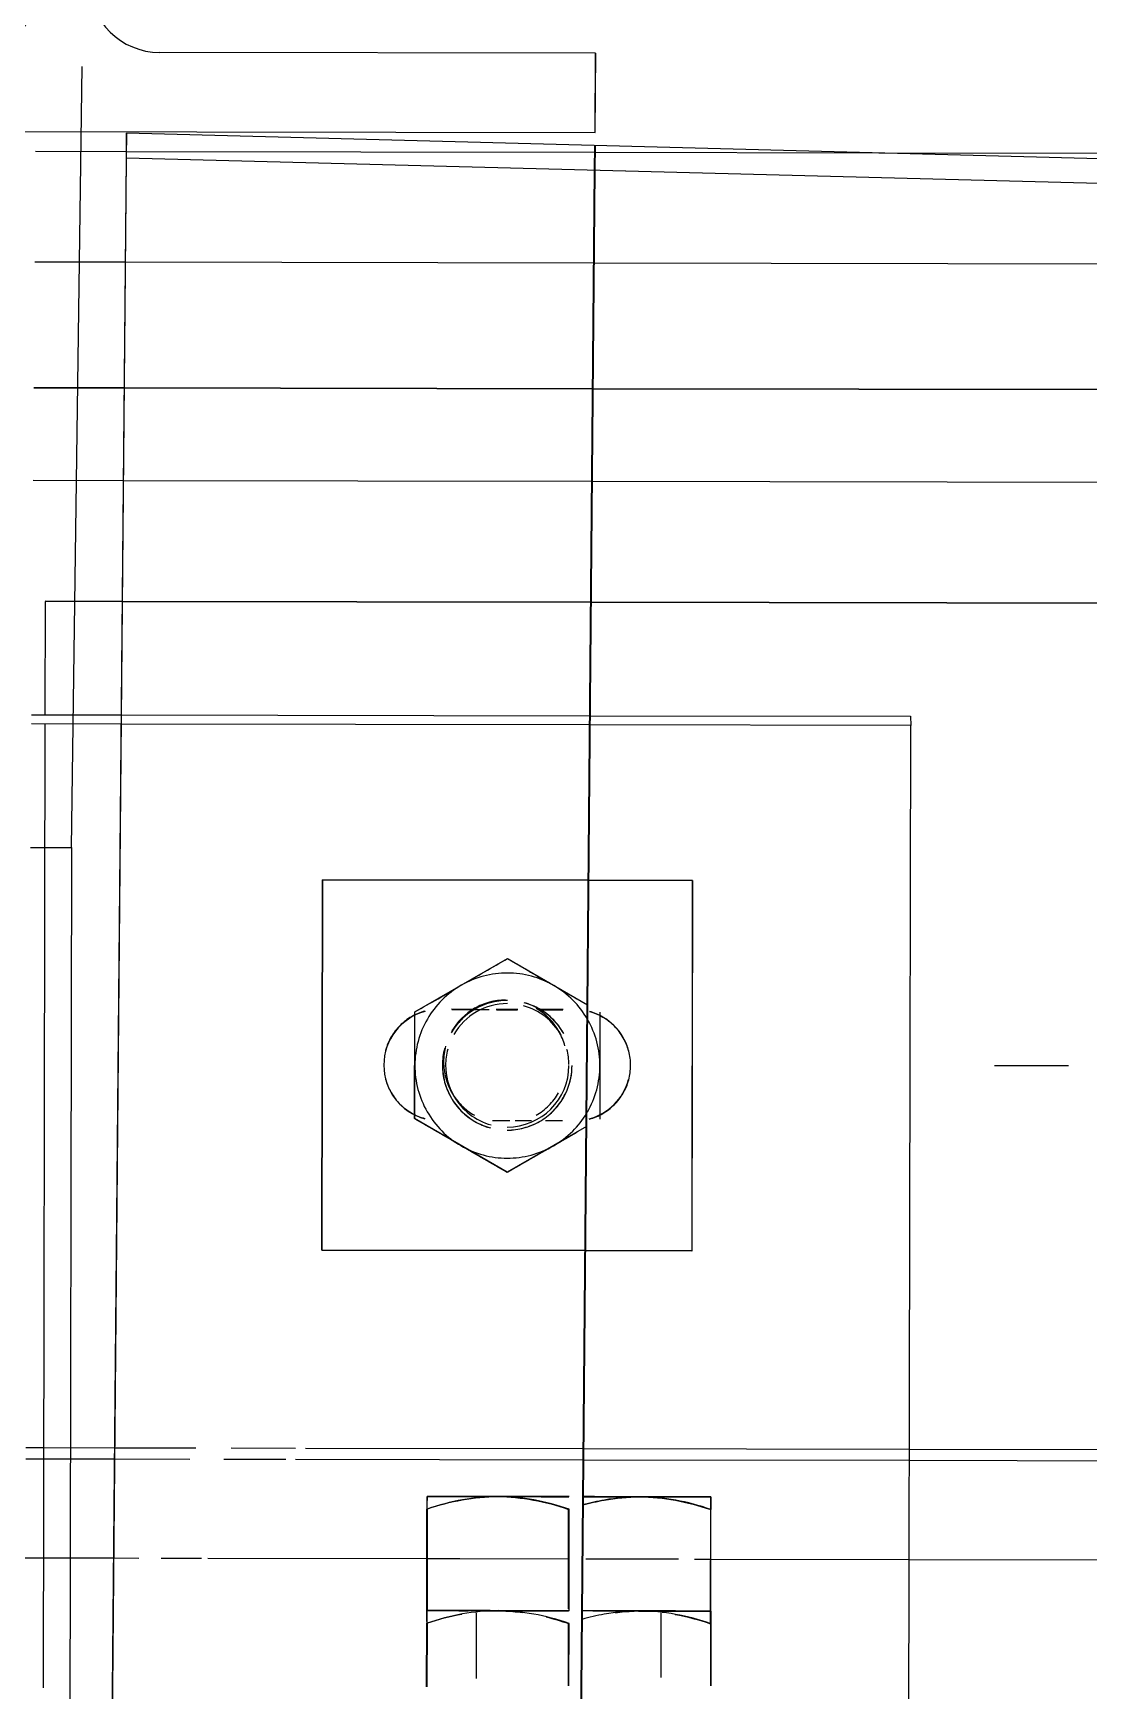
# Model space of a CAD drawing. Header units: metres. Extents: x -354 to -91, y 3 to 562.
# Drawn here: x -227.9188 to -227.7477, y 509.6336 to 509.9022 of the extents above; entities that cross this region are included whole.
import ezdxf

# ---------------------------------------------------------------- set-up
doc = ezdxf.new("R2010")
doc.units = ezdxf.units.M
doc.layers.add('A-GENM', color=7, linetype='Continuous', lineweight=25)

# ---------------------------------------------------------------- blocks, each defined once
blk = doc.blocks.new('T2DPAA-T2D-C3S-RW-M2D-100010_dwg-40802999-DRG-2873034 - CONSTRUCTION SEQUENCE STAGE A8')
at = {"color": 254, "lineweight": 25, "true_color": 0xd0d0d0}
for p, q in [((25.87241, -635.95734), (25.87167, -635.95453)), ((25.87534, -635.96844), (25.87241, -635.95734)), ((25.87845, -635.98022), (25.87534, -635.96844)), ((25.88242, -635.99526), (25.87986, -635.98556)), ((25.89473, -636.04191), (25.88282, -635.99677)), ((25.90821, -636.09301), (25.89473, -636.04191)), ((25.94365, -636.22733), (25.90821, -636.09301))]:
    blk.add_line(p, q, dxfattribs=at)
blk = doc.blocks.new('T2DPAA-T2D-PWC-RW-M2D-100010_RoadDesign_rvt-1-DRG-2873034 - CONSTRUCTION SEQUENCE STAGE A8')
at = {"color": 254, "lineweight": 25, "true_color": 0xd0d0d0, "rotation": 75.11694444444437}
blk.add_blockref('T2DPAA-T2D-C3S-RW-M2D-100010_dwg-40802999-DRG-2873034 - CONSTRUCTION SEQUENCE STAGE A8', (-1722.33704, 648.01046), dxfattribs=at)
blk = doc.blocks.new('T2D Feature Wall Adaptive V6 - 1_320 Slope-67396016-DRG-2873034 - CONSTRUCTION SEQUENCE STAGE A8')
at = {"layer": 'A-GENM', "color": 253, "true_color": 0xa3a3a3}
for p, q in [((-0.21781, 0.03065), (-0.21786, -1.03371)), ((-0.2, -1.07983), (-0.2, -0.46519)), ((-0.00786, -1.02837), (-0.00785, -0.89109)), ((0.01, -1.02837), (0.01, -0.95652)), ((-0.00786, -1.0812), (-0.00786, -1.02837)), ((0.01, -1.06052), (0.01, -1.02837)), ((-0.21786, -1.03371), (-0.21786, -1.0797)), ((0.01, -1.0632), (0.01, -1.06052)), ((0.01, -1.08081), (0.01, -1.06575)), ((-0.21786, -1.0797), (-0.21786, -1.15565)), ((-0.2, -1.15577), (-0.2, -1.07983)), ((-0.00786, -1.12625), (-0.00786, -1.0812)), ((0.01, -1.1012), (0.01, -1.0835)), ((0.01, -1.10652), (0.01, -1.10128)), ((0.01, -1.14207), (0.01, -1.10652)), ((-0.00786, -1.13831), (-0.00786, -1.12788)), ((-0.00787, -1.15718), (-0.00786, -1.14406)), ((0.01, -1.14963), (0.01, -1.14309)), ((0.01, -1.15731), (0.01, -1.15324)), ((-0.21786, -1.15565), (-0.21787, -1.17037)), ((-0.2, -1.17048), (-0.2, -1.15577)), ((-0.00787, -1.16868), (-0.00787, -1.15718)), ((0.01, -1.16868), (0.01, -1.15731)), ((-0.00787, -1.17158), (-0.00787, -1.16868)), ((0.01, -1.17168), (0.01, -1.16868))]:
    blk.add_line(p, q, dxfattribs=at)
blk = doc.blocks.new('Adaptive point Fascia Panel Bracket - Type T04-V4-DRG-2873034 - CONSTRUCTION SEQUENCE STAGE A8')
at = {"layer": 'A-GENM', "color": 253, "true_color": 0xa3a3a3}
for p, q in [((-1101.06927, 509.81012), (-1101.0693, 509.79179)), ((-1101.06928, 509.79179), (-1101.06924, 509.81012)), ((-1101.06924, 509.81012), (-1101.06927, 509.81017)), ((-1101.05674, 509.81015), (-1101.06927, 509.81017)), ((-1101.05675, 509.8101), (-1101.06924, 509.81012)), ((-1100.98079, 509.80997), (-1101.05675, 509.8101)), ((-1100.98079, 509.81002), (-1101.05674, 509.81015)), ((-1100.74927, 509.80961), (-1100.98079, 509.81002)), ((-1100.74924, 509.80956), (-1100.98079, 509.80997)), ((-1101.06931, 509.79029), (-1101.06958, 509.63413)), ((-1101.06956, 509.63413), (-1101.06928, 509.79029)), ((-1101.02443, 509.70505), (-1101.02432, 509.76504)), ((-1101.02432, 509.76504), (-1101.02442, 509.70504)), ((-1101.02432, 509.76504), (-1100.98119, 509.76497)), ((-1100.98119, 509.76496), (-1101.02432, 509.76504)), ((-1101.02432, 509.76504), (-1101.02432, 509.76504)), ((-1100.98119, 509.76497), (-1100.96432, 509.76494)), ((-1100.96432, 509.76493), (-1100.98119, 509.76496)), ((-1100.96432, 509.76493), (-1100.96443, 509.70494)), ((-1100.96442, 509.70493), (-1100.96432, 509.76493)), ((-1100.96432, 509.76494), (-1100.96432, 509.76493)), ((-1101.00936, 509.74367), (-1100.99434, 509.7523)), ((-1100.99434, 509.7523), (-1100.98137, 509.74478)), ((-1100.99434, 509.7523), (-1100.99432, 509.75227)), ((-1101.00939, 509.72635), (-1101.00936, 509.74367)), ((-1101.00936, 509.74367), (-1101.00934, 509.74363)), ((-1100.99961, 509.74405), (-1101.00341, 509.74406)), ((-1101.00336, 509.74401), (-1100.99971, 509.744)), ((-1100.99971, 509.744), (-1100.99732, 509.744)), ((-1100.99268, 509.74404), (-1100.99616, 509.74405)), ((-1100.9961, 509.74399), (-1100.9927, 509.74399)), ((-1100.9853, 509.74403), (-1100.98911, 509.74403)), ((-1100.989, 509.74398), (-1100.98535, 509.74398)), ((-1100.97936, 509.74362), (-1100.97939, 509.7263)), ((-1100.97936, 509.74362), (-1100.97934, 509.74358)), ((-1100.98566, 509.73989), (-1100.98598, 509.74046)), ((-1100.90341, 509.73488), (-1100.91541, 509.7349)), ((-1101.0034, 509.73064), (-1101.00308, 509.73007)), ((-1100.9944, 509.71766), (-1101.00939, 509.72635)), ((-1101.00937, 509.72631), (-1101.00939, 509.72635)), ((-1100.994, 509.72599), (-1100.99676, 509.726)), ((-1100.99675, 509.72605), (-1100.99396, 509.72604)), ((-1100.99062, 509.72599), (-1100.99307, 509.72599)), ((-1100.99301, 509.72604), (-1100.99043, 509.72603)), ((-1100.9854, 509.72598), (-1100.98819, 509.72598)), ((-1100.98817, 509.72603), (-1100.98545, 509.72603)), ((-1100.97939, 509.7263), (-1100.97937, 509.72626)), ((-1100.98155, 509.72505), (-1100.9944, 509.71766)), ((-1100.9944, 509.71766), (-1100.99438, 509.71763)), ((-1101.02442, 509.70504), (-1101.02443, 509.70505)), ((-1100.98173, 509.70497), (-1101.02442, 509.70505)), ((-1101.02442, 509.70504), (-1100.98173, 509.70496)), ((-1100.96443, 509.70494), (-1100.98173, 509.70497)), ((-1100.98173, 509.70496), (-1100.96442, 509.70493)), ((-1100.96443, 509.70494), (-1100.96442, 509.70493)), ((-1101.00742, 509.64664), (-1101.0074, 509.66307)), ((-1101.00735, 509.66308), (-1101.00738, 509.64664)), ((-1100.98445, 509.6469), (-1100.98442, 509.66303)), ((-1100.98435, 509.6466), (-1100.98433, 509.66305)), ((-1100.96142, 509.64656), (-1100.9614, 509.66299)), ((-1100.96138, 509.64656), (-1100.96135, 509.663)), ((-1101.00738, 509.64664), (-1101.00742, 509.64663)), ((-1100.98435, 509.6466), (-1101.00738, 509.64664)), ((-1101.00738, 509.64663), (-1100.9994, 509.64661)), ((-1100.9994, 509.64629), (-1100.99942, 509.63565)), ((-1100.99738, 509.64661), (-1100.99503, 509.6466)), ((-1100.99499, 509.6466), (-1100.99192, 509.6466)), ((-1100.99188, 509.6466), (-1100.98831, 509.64659)), ((-1100.98826, 509.64659), (-1100.98445, 509.64658)), ((-1100.96138, 509.64656), (-1100.98225, 509.6466)), ((-1100.98049, 509.64658), (-1100.97692, 509.64657)), ((-1100.97688, 509.64657), (-1100.97381, 509.64657)), ((-1100.97378, 509.64657), (-1100.97142, 509.64656)), ((-1100.96942, 509.63579), (-1100.9694, 509.64624)), ((-1100.9694, 509.64656), (-1100.96142, 509.64655)), ((-1100.96142, 509.64655), (-1100.96138, 509.64656)), ((-1101.00745, 509.6343), (-1101.00743, 509.64457)), ((-1101.00738, 509.64458), (-1101.0074, 509.6343)), ((-1100.98447, 509.63442), (-1100.98445, 509.64453)), ((-1100.98438, 509.63442), (-1100.98436, 509.64455)), ((-1100.96143, 509.64449), (-1100.96145, 509.63445)), ((-1100.96138, 509.6445), (-1100.9614, 509.63445))]:
    blk.add_line(p, q, dxfattribs=at)
for centre, major_axis, ratio, start_param, end_param in [((-1100.99435, 509.73494), (0.01307, 0.00736), 0.999994, 1.055798, 1.317597), ((-1100.99435, 509.73494), (0.01307, 0.00736), 0.999994, 0.793998, 1.055797), ((-1100.99435, 509.73494), (0.01307, 0.00736), 0.999994, 1.579395, 1.841195), ((-1100.99435, 509.73494), (0.01307, 0.00736), 0.999994, 1.317598, 1.579397), ((-1100.99435, 509.73494), (0.01307, 0.00736), 0.999994, 0.532199, 0.793998), ((-1100.99435, 509.73494), (0.01307, 0.00736), 0.999994, 0.2704, 0.532199), ((-1100.99435, 509.73494), (0.01307, 0.00736), 0.999994, 1.841196, 2.102996), ((-1100.99437, 509.73498), (0.00915, 0.00516), 0.999994, 1.055797, 2.102994), ((-1100.99437, 509.73498), (0.00871, 0.00491), 0.999994, 1.055795, 2.102993), ((-1100.99469, 509.73555), (0.00871, 0.00491), 0.999994, 1.317595, 1.579394), ((-1100.99438, 509.73499), (0.00915, 0.00516), 0.999994, 1.317597, 1.578851), ((-1100.99469, 509.73555), (0.00871, 0.00491), 0.999994, 1.055795, 1.311096), ((-1100.99438, 509.73499), (0.00915, 0.00516), 0.999994, 1.055797, 1.317087), ((-1100.99437, 509.73498), (0.00871, 0.00491), 0.999994, 6.283184, 7.073998), ((-1100.99438, 509.73499), (0.00915, 0.00516), 0.999994, 0.532198, 0.790239), ((-1100.99437, 509.73498), (0.00915, 0.00516), 0.999994, 6.283185, 7.07415), ((-1100.99435, 509.73494), (0.01307, 0.00736), 0.999994, 0.013702, 0.270398), ((-1101.00538, 509.73501), (0.00784, 0.00442), 0.999994, 1.317596, 3.93559), ((-1101.0054, 509.73506), (0.00784, 0.00442), 0.999994, 1.579395, 1.841194), ((-1101.0054, 509.73506), (0.00784, 0.00442), 0.999994, 1.317594, 1.579393), ((-1100.99435, 509.73494), (0.01307, 0.00736), 0.999994, 2.102995, 2.364795), ((-1100.99438, 509.73499), (0.00915, 0.00516), 0.999994, 1.841196, 2.102995), ((-1100.99469, 509.73555), (0.00871, 0.00491), 0.999994, 1.579392, 2.10299), ((-1100.99438, 509.73499), (0.00915, 0.00516), 0.999994, 1.579398, 1.841197), ((-1100.99469, 509.73555), (0.00871, 0.00491), 0.999994, 0.008599, 0.532198), ((-1100.99438, 509.73499), (0.00915, 0.00516), 0.999994, 0.270398, 0.532197), ((-1100.99438, 509.73499), (0.00915, 0.00516), 0.999994, 0.008602, 0.270401), ((-1100.99435, 509.73494), (0.01307, 0.00736), 0.999994, 6.029986, 6.291785), ((-1100.9834, 509.73502), (0.00784, 0.00442), 0.999994, 0.532199, 0.793998), ((-1100.98338, 509.73497), (0.00784, 0.00442), 0.999994, 0.532196, 0.793995), ((-1100.9834, 509.73502), (0.00784, 0.00442), 0.999994, 0.0086, 0.532199), ((-1100.98338, 509.73497), (0.00784, 0.00442), 0.999994, 0.270399, 0.532198), ((-1101.0054, 509.73506), (0.00784, 0.00442), 0.999994, 2.102994, 2.364793), ((-1101.0054, 509.73506), (0.00784, 0.00442), 0.999994, 1.841193, 2.102993), ((-1100.99469, 509.73555), (0.00871, 0.00491), 0.999994, 0.000001, 0.0086), ((-1100.99469, 509.73555), (0.00871, 0.00491), 0.999994, 6.029986, 6.283186), ((-1100.99438, 509.73499), (0.00915, 0.00516), 0.999994, 0, 0.008599), ((-1100.98338, 509.73497), (0.00784, 0.00442), 0.999994, 0.008598, 0.270397), ((-1100.9834, 509.73502), (0.00784, 0.00442), 0.999994, 6.283183, 6.291782), ((-1100.98338, 509.73497), (0.00784, 0.00442), 0.999994, 0.000002, 0.0086), ((-1100.9834, 509.73502), (0.00784, 0.00442), 0.999994, 6.029986, 6.283186), ((-1100.98338, 509.73497), (0.00784, 0.00442), 0.999994, 6.029983, 6.283184), ((-1100.99435, 509.73494), (0.01307, 0.00736), 0.999994, 2.364793, 2.626593), ((-1100.99438, 509.73499), (0.00915, 0.00516), 0.999994, 2.365699, 2.626594), ((-1100.99437, 509.73498), (0.00915, 0.00516), 0.999994, 2.364793, 2.626593), ((-1100.99469, 509.73555), (0.00871, 0.00491), 0.999994, 2.371725, 2.626591), ((-1100.99437, 509.73498), (0.00871, 0.00491), 0.999994, 2.364795, 2.626594), ((-1100.99437, 509.73498), (0.00871, 0.00491), 0.999994, 5.782626, 6.029984), ((-1100.99435, 509.73494), (0.01307, 0.00736), 0.999994, 5.768185, 6.029984), ((-1100.98338, 509.73497), (0.00784, 0.00442), 0.999994, 5.768184, 6.029983), ((-1100.99435, 509.73494), (0.01307, 0.00736), 0.999994, 2.626592, 2.888392), ((-1100.99438, 509.73499), (0.00915, 0.00516), 0.999994, 2.627496, 2.888391), ((-1100.99437, 509.73498), (0.00915, 0.00516), 0.999994, 2.626592, 3.15019), ((-1100.99469, 509.73555), (0.00871, 0.00491), 0.999994, 2.62659, 2.888389), ((-1100.99437, 509.73498), (0.00871, 0.00491), 0.999994, 2.626591, 3.141591), ((-1100.99437, 509.73498), (0.00871, 0.00491), 0.999994, 4.197389, 5.768185), ((-1100.99437, 509.73498), (0.00915, 0.00516), 0.999994, 4.982786, 5.768185), ((-1100.99438, 509.73499), (0.00915, 0.00516), 0.999994, 5.506385, 5.76728), ((-1100.99435, 509.73494), (0.01307, 0.00736), 0.999994, 5.506386, 5.768185), ((-1100.98338, 509.73497), (0.00784, 0.00442), 0.999994, 5.506386, 5.768185), ((-1101.0054, 509.73506), (0.00784, 0.00442), 0.999994, 2.888394, 3.141595), ((-1100.99438, 509.73499), (0.00915, 0.00516), 0.999994, 2.88936, 3.141594), ((-1100.99469, 509.73555), (0.00871, 0.00491), 0.999994, 2.888389, 3.141589), ((-1100.99438, 509.73499), (0.00915, 0.00516), 0.999994, 5.244587, 5.505415), ((-1100.9834, 509.73502), (0.00784, 0.00442), 0.999994, 4.459188, 5.506385), ((-1100.98338, 509.73497), (0.00784, 0.00442), 0.999994, 5.244585, 5.506385), ((-1101.0054, 509.73506), (0.00784, 0.00442), 0.999994, 3.141595, 3.150193), ((-1101.0054, 509.73506), (0.00784, 0.00442), 0.999994, 3.150193, 3.411992), ((-1101.0054, 509.73506), (0.00784, 0.00442), 0.999994, 3.411992, 3.673792), ((-1100.99435, 509.73494), (0.01307, 0.00736), 0.999994, 2.888392, 3.150192), ((-1100.99438, 509.73499), (0.00915, 0.00516), 0.999994, 3.141592, 3.150191), ((-1100.99438, 509.73499), (0.00915, 0.00516), 0.999994, 3.150191, 3.411991), ((-1100.99437, 509.73498), (0.00915, 0.00516), 0.999994, 3.150192, 3.411992), ((-1100.99469, 509.73555), (0.00871, 0.00491), 0.999994, 3.141591, 3.15019), ((-1100.99469, 509.73555), (0.00871, 0.00491), 0.999994, 3.150189, 3.411989), ((-1100.99437, 509.73498), (0.00871, 0.00491), 0.999994, 3.141593, 3.150191), ((-1100.99437, 509.73498), (0.00871, 0.00491), 0.999994, 3.15019, 3.935589), ((-1100.99469, 509.73555), (0.00871, 0.00491), 0.999994, 3.411988, 3.673788), ((-1100.99469, 509.73555), (0.00871, 0.00491), 0.999994, 4.720989, 4.982788), ((-1100.99469, 509.73555), (0.00871, 0.00491), 0.999994, 4.982788, 5.244588), ((-1100.99438, 509.73499), (0.00915, 0.00516), 0.999994, 4.982783, 5.244583), ((-1100.99435, 509.73494), (0.01307, 0.00736), 0.999994, 5.244586, 5.506386), ((-1100.98338, 509.73497), (0.00784, 0.00442), 0.999994, 4.720986, 4.982785), ((-1100.98338, 509.73497), (0.00784, 0.00442), 0.999994, 4.982789, 5.244588), ((-1101.0054, 509.73506), (0.00784, 0.00442), 0.999994, 3.673792, 3.935592), ((-1100.99435, 509.73494), (0.01307, 0.00736), 0.999994, 3.150189, 3.411988), ((-1100.99438, 509.73499), (0.00915, 0.00516), 0.999994, 3.411989, 3.673788), ((-1100.99437, 509.73498), (0.00915, 0.00516), 0.999994, 3.411991, 3.93559), ((-1100.99438, 509.73499), (0.00915, 0.00516), 0.999994, 3.674335, 3.935588), ((-1100.99437, 509.73498), (0.00915, 0.00516), 0.999994, 4.197388, 4.720987), ((-1100.99438, 509.73499), (0.00915, 0.00516), 0.999994, 4.459733, 4.720986), ((-1100.99438, 509.73499), (0.00915, 0.00516), 0.999994, 4.720988, 4.982787), ((-1100.99437, 509.73498), (0.00915, 0.00516), 0.999994, 4.720987, 4.982786), ((-1100.99435, 509.73494), (0.01307, 0.00736), 0.999994, 4.982785, 5.227457), ((-1100.98338, 509.73497), (0.00784, 0.00442), 0.999994, 4.45919, 4.72099), ((-1100.99435, 509.73494), (0.01307, 0.00736), 0.999994, 3.411989, 3.673789), ((-1100.99438, 509.73499), (0.00915, 0.00516), 0.999994, 4.197896, 4.459186), ((-1100.99435, 509.73494), (0.01307, 0.00736), 0.999994, 4.720985, 4.982784), ((-1100.99435, 509.73494), (0.01307, 0.00736), 0.999994, 3.673791, 3.93559), ((-1100.99435, 509.73494), (0.01307, 0.00736), 0.999994, 3.935589, 4.197388), ((-1100.99435, 509.73494), (0.01307, 0.00736), 0.999994, 4.197387, 4.459186), ((-1100.99435, 509.73494), (0.01307, 0.00736), 0.999994, 4.459188, 4.720987), ((-1100.98437, 509.66509), (-0.023, 0.00004), 0.000366, 6.019617, 6.281417), ((-1100.98437, 509.66509), (-0.023, 0.00004), 0.000366, 6.282552, 6.543216), ((-1100.98437, 509.66509), (-0.023, 0.00004), 0.000366, 0.260031, 0.52183), ((-1100.98437, 509.66509), (-0.023, 0.00004), 0.000366, 5.757818, 6.019617), ((-1100.98437, 509.66509), (-0.023, 0.00004), 0.000366, 0.52183, 0.78363), ((-1100.98437, 509.66509), (-0.023, 0.00004), 0.000366, 5.496019, 5.757818), ((-1100.98437, 509.66509), (-0.023, 0.00004), 0.000366, 0.78363, 1.045429), ((-1100.98437, 509.66509), (-0.023, 0.00004), 0.000366, 5.234219, 5.496019), ((-1100.98437, 509.66509), (-0.023, 0.00004), 0.000366, 1.045429, 1.307228), ((-1100.98437, 509.66509), (-0.023, 0.00004), 0.000366, 4.97242, 5.234219), ((-1100.98437, 509.66509), (-0.023, 0.00004), 0.000366, 1.307228, 1.569028), ((-1100.98437, 509.66509), (-0.023, 0.00004), 0.000366, 4.71062, 4.97242), ((-1100.98437, 509.66509), (-0.023, 0.00004), 0.000366, 4.448821, 4.611944), ((-1100.98437, 509.66509), (-0.023, 0.00004), 0.000366, 1.67123, 1.830827), ((-1100.98437, 509.66509), (-0.023, 0.00004), 0.000366, 1.830827, 2.092627), ((-1100.98437, 509.66509), (-0.023, 0.00004), 0.000366, 4.187022, 4.448821), ((-1100.98437, 509.66509), (-0.023, 0.00004), 0.000366, 2.092627, 2.354426), ((-1100.98437, 509.66509), (-0.023, 0.00004), 0.000366, 3.925222, 4.187022), ((-1100.98437, 509.66509), (-0.023, 0.00004), 0.000366, 2.354426, 2.616225), ((-1100.98437, 509.66509), (-0.023, 0.00004), 0.000366, 3.663423, 3.925222), ((-1100.98437, 509.66509), (-0.023, 0.00004), 0.000366, 2.616225, 2.878025), ((-1100.98437, 509.66509), (-0.023, 0.00004), 0.000366, 3.401623, 3.663423), ((-1100.98437, 509.66509), (-0.023, 0.00004), 0.000366, 2.878025, 3.139824), ((-1100.98437, 509.66509), (-0.023, 0.00004), 0.000366, 3.142226, 3.401623), ((-1100.9844, 509.64659), (-0.023, 0.00004), 0.000366, 6.282552, 7.066815), ((-1100.9844, 509.64659), (-0.023, 0.00004), 0.000366, 5.234219, 6.281417), ((-1100.9844, 509.64659), (-0.015, 0.00003), 0.000366, 6.019617, 6.281417), ((-1100.9844, 509.64659), (-0.015, 0.00003), 0.000366, 0, 0.52183), ((-1100.9844, 509.64659), (-0.015, 0.00003), 0.000366, 0, 0.260031), ((-1100.9844, 509.64659), (-0.015, 0.00003), 0.000366, 6.019617, 6.281417), ((-1100.9844, 509.64659), (-0.015, 0.00003), 0.000366, 0.260031, 0.52183), ((-1100.9844, 509.64659), (-0.015, 0.00003), 0.000366, 5.757818, 6.019617), ((-1100.9844, 509.64659), (-0.015, 0.00003), 0.000366, 5.757818, 6.019617), ((-1100.9844, 509.64659), (-0.015, 0.00003), 0.000366, 4.71062, 5.757818), ((-1100.9844, 509.64659), (-0.015, 0.00003), 0.000366, 4.71062, 5.757818), ((-1100.9844, 509.64659), (-0.015, 0.00003), 0.000366, 0.524752, 0.78363), ((-1100.9844, 509.64659), (-0.015, 0.00003), 0.000366, 0.524751, 0.78363), ((-1100.9844, 509.64659), (-0.023, 0.00004), 0.000366, 4.71062, 5.234219), ((-1100.9844, 509.64659), (-0.023, 0.00004), 0.000366, 1.090175, 1.234927), ((-1100.9844, 509.64659), (-0.015, 0.00003), 0.000366, 0.786797, 1.045429), ((-1100.9844, 509.64659), (-0.015, 0.00003), 0.000366, 0.786797, 1.045429), ((-1100.9844, 509.64659), (-0.015, 0.00003), 0.000366, 1.048758, 1.307228), ((-1100.9844, 509.64659), (-0.015, 0.00003), 0.000366, 1.048758, 1.307228), ((-1100.9844, 509.64659), (-0.023, 0.00004), 0.000366, 1.401167, 1.569028), ((-1100.9844, 509.64659), (-0.015, 0.00003), 0.000366, 1.310686, 1.569028), ((-1100.9844, 509.64659), (-0.015, 0.00003), 0.000366, 1.310686, 1.569028), ((-1100.9844, 509.64659), (-0.023, 0.00004), 0.000366, 4.448821, 4.617786), ((-1100.9844, 509.64659), (-0.015, 0.00003), 0.000366, 4.187022, 4.448821), ((-1100.9844, 509.64659), (-0.015, 0.00003), 0.000366, 4.187022, 4.448821), ((-1100.9844, 509.64659), (-0.015, 0.00003), 0.000366, 1.834534, 2.092627), ((-1100.9844, 509.64659), (-0.015, 0.00003), 0.000366, 1.834534, 2.092627), ((-1100.9844, 509.64659), (-0.023, 0.00004), 0.000366, 4.187022, 4.448821), ((-1100.9844, 509.64659), (-0.015, 0.00003), 0.000366, 3.925222, 4.187022), ((-1100.9844, 509.64659), (-0.015, 0.00003), 0.000366, 3.925222, 4.187022), ((-1100.9844, 509.64659), (-0.015, 0.00003), 0.000366, 2.096495, 2.354426), ((-1100.9844, 509.64659), (-0.015, 0.00003), 0.000366, 2.096495, 2.354426), ((-1100.9844, 509.64659), (-0.023, 0.00004), 0.000366, 1.90673, 2.05127), ((-1100.9844, 509.64659), (-0.015, 0.00003), 0.000366, 3.663423, 3.925222), ((-1100.9844, 509.64659), (-0.015, 0.00003), 0.000366, 3.663423, 3.925222), ((-1100.9844, 509.64659), (-0.015, 0.00003), 0.000366, 2.358538, 2.616225), ((-1100.9844, 509.64659), (-0.015, 0.00003), 0.000366, 2.358538, 2.616225), ((-1100.9844, 509.64659), (-0.023, 0.00004), 0.000366, 3.925222, 4.187022), ((-1100.9844, 509.64659), (-0.015, 0.00003), 0.000366, 2.616225, 2.878025), ((-1100.9844, 509.64659), (-0.015, 0.00003), 0.000366, 2.616225, 2.878025), ((-1100.9844, 509.64659), (-0.015, 0.00003), 0.000366, 3.141593, 3.663423), ((-1100.9844, 509.64659), (-0.015, 0.00003), 0.000366, 3.141593, 3.663423), ((-1100.9844, 509.64659), (-0.015, 0.00003), 0.000366, 2.878025, 3.139824), ((-1100.9844, 509.64659), (-0.015, 0.00003), 0.000366, 2.878025, 3.139824), ((-1100.9844, 509.64659), (-0.023, 0.00004), 0.000366, 2.354426, 2.616225), ((-1100.9844, 509.64659), (-0.023, 0.00004), 0.000366, 3.663423, 3.925222), ((-1100.9844, 509.64659), (-0.023, 0.00004), 0.000366, 2.616225, 2.878025), ((-1100.9844, 509.64659), (-0.023, 0.00004), 0.000366, 3.401623, 3.663423), ((-1100.9844, 509.64659), (-0.023, 0.00004), 0.000366, 2.878025, 3.139824), ((-1100.9844, 509.64659), (-0.023, 0.00004), 0.000366, 3.142226, 3.401623)]:
    blk.add_ellipse(centre, major_axis=major_axis, ratio=ratio, start_param=start_param, end_param=end_param, dxfattribs=at)
for points in [[(-1101.00183, 509.74795), (-1101.00057, 509.74867), (-1100.99931, 509.74939), (-1100.99806, 509.75011)], [(-1100.99806, 509.75011), (-1100.99681, 509.75083), (-1100.99556, 509.75155), (-1100.99432, 509.75227)], [(-1100.99432, 509.75227), (-1100.99308, 509.75155), (-1100.99184, 509.75083), (-1100.99059, 509.7501)], [(-1100.99059, 509.7501), (-1100.98934, 509.74938), (-1100.98808, 509.74865), (-1100.98683, 509.74792)], [(-1101.00559, 509.74578), (-1101.00434, 509.7465), (-1101.00309, 509.74722), (-1101.00183, 509.74795)], [(-1100.98683, 509.74792), (-1100.98557, 509.74719), (-1100.98432, 509.74647), (-1100.98307, 509.74574)], [(-1101.00934, 509.74363), (-1101.00809, 509.74435), (-1101.00685, 509.74506), (-1101.00559, 509.74578)], [(-1101.00934, 509.73932), (-1101.00934, 509.74076), (-1101.00934, 509.7422), (-1101.00934, 509.74363)], [(-1100.97934, 509.74358), (-1100.97934, 509.74215), (-1100.97934, 509.74071), (-1100.97934, 509.73926)], [(-1101.00935, 509.73497), (-1101.00935, 509.73642), (-1101.00934, 509.73787), (-1101.00934, 509.73932)], [(-1100.97934, 509.73926), (-1100.97934, 509.73782), (-1100.97935, 509.73637), (-1100.97935, 509.73492)], [(-1101.00936, 509.73063), (-1101.00935, 509.73207), (-1101.00935, 509.73352), (-1101.00935, 509.73497)], [(-1100.97935, 509.73492), (-1100.97935, 509.73346), (-1100.97935, 509.73201), (-1100.97936, 509.73057)], [(-1101.00937, 509.72631), (-1101.00936, 509.72775), (-1101.00936, 509.72918), (-1101.00936, 509.73063)], [(-1100.97936, 509.73057), (-1100.97936, 509.72913), (-1100.97936, 509.72769), (-1100.97937, 509.72626)], [(-1101.00563, 509.72415), (-1101.00688, 509.72487), (-1101.00813, 509.72559), (-1101.00937, 509.72631)], [(-1101.00187, 509.72197), (-1101.00313, 509.7227), (-1101.00438, 509.72342), (-1101.00563, 509.72415)], [(-1100.98311, 509.72411), (-1100.98436, 509.72339), (-1100.98561, 509.72266), (-1100.98687, 509.72194)], [(-1100.99811, 509.71979), (-1100.99936, 509.72051), (-1101.00061, 509.72124), (-1101.00187, 509.72197)], [(-1100.98687, 509.72194), (-1100.98813, 509.72122), (-1100.98939, 509.72049), (-1100.99064, 509.71977)], [(-1100.99438, 509.71763), (-1100.99562, 509.71834), (-1100.99686, 509.71906), (-1100.99811, 509.71979)], [(-1100.99064, 509.71977), (-1100.99189, 509.71906), (-1100.99314, 509.71834), (-1100.99438, 509.71763)], [(-1101.00738, 509.66458), (-1101.00739, 509.66424), (-1101.00739, 509.66374), (-1101.0074, 509.66307)], [(-1101.0074, 509.66307), (-1101.0055, 509.66373), (-1101.00359, 509.66423), (-1101.00167, 509.66457)], [(-1101.00737, 509.66513), (-1101.00737, 509.66511), (-1101.00738, 509.66493), (-1101.00738, 509.66458)], [(-1101.00736, 509.66459), (-1101.00736, 509.66493), (-1101.00736, 509.66511), (-1101.00737, 509.66513)], [(-1101.00735, 509.66308), (-1101.00735, 509.66375), (-1101.00735, 509.66425), (-1101.00736, 509.66459)], [(-1101.00161, 509.66458), (-1101.00353, 509.66424), (-1101.00545, 509.66374), (-1101.00735, 509.66308)], [(-1101.00167, 509.66457), (-1100.99976, 509.66491), (-1100.99783, 509.66509), (-1100.9959, 509.66511)], [(-1100.99583, 509.66512), (-1100.99777, 509.6651), (-1100.9997, 509.66492), (-1101.00161, 509.66458)], [(-1100.9959, 509.66511), (-1100.99397, 509.66508), (-1100.99205, 509.66489), (-1100.99014, 509.66455)], [(-1100.99005, 509.66456), (-1100.99197, 509.66491), (-1100.9939, 509.6651), (-1100.99583, 509.66512)], [(-1100.99014, 509.66455), (-1100.98822, 509.6642), (-1100.98632, 509.6637), (-1100.98442, 509.66303)], [(-1100.98433, 509.66305), (-1100.98623, 509.66371), (-1100.98814, 509.66422), (-1100.99005, 509.66456)], [(-1100.9786, 509.66454), (-1100.97977, 509.66434), (-1100.98094, 509.66407), (-1100.9821, 509.66374)], [(-1100.9821, 509.66375), (-1100.98097, 509.66407), (-1100.97983, 509.66433), (-1100.97868, 509.66453)], [(-1100.97868, 509.66453), (-1100.97677, 509.66487), (-1100.97484, 509.66505), (-1100.9729, 509.66507)], [(-1100.97283, 509.66508), (-1100.97476, 509.66506), (-1100.97669, 509.66488), (-1100.9786, 509.66454)], [(-1100.9729, 509.66507), (-1100.97097, 509.66504), (-1100.96904, 509.66485), (-1100.96712, 509.66451)], [(-1100.96707, 509.66452), (-1100.96898, 509.66487), (-1100.9709, 509.66505), (-1100.97283, 509.66508)], [(-1100.96712, 509.66451), (-1100.96521, 509.66416), (-1100.9633, 509.66366), (-1100.9614, 509.66299)], [(-1100.96135, 509.663), (-1100.96325, 509.66367), (-1100.96515, 509.66418), (-1100.96707, 509.66452)], [(-1100.9614, 509.66299), (-1100.96139, 509.66366), (-1100.96139, 509.66416), (-1100.96138, 509.6645)], [(-1100.96138, 509.6645), (-1100.96138, 509.66485), (-1100.96137, 509.66503), (-1100.96137, 509.66505)], [(-1100.96137, 509.66505), (-1100.96136, 509.66503), (-1100.96136, 509.66485), (-1100.96136, 509.66451)], [(-1100.96136, 509.66451), (-1100.96135, 509.66417), (-1100.96135, 509.66366), (-1100.96135, 509.663)], [(-1101.00741, 509.64608), (-1101.00742, 509.64574), (-1101.00742, 509.64524), (-1101.00743, 509.64457)], [(-1101.00743, 509.64457), (-1101.00553, 509.64523), (-1101.00362, 509.64573), (-1101.00171, 509.64607)], [(-1101.0074, 509.64663), (-1101.00741, 509.64661), (-1101.00741, 509.64643), (-1101.00741, 509.64608)], [(-1101.00739, 509.64609), (-1101.00739, 509.64643), (-1101.0074, 509.64661), (-1101.0074, 509.64663)], [(-1101.00738, 509.64458), (-1101.00738, 509.64525), (-1101.00739, 509.64575), (-1101.00739, 509.64609)], [(-1101.00165, 509.64608), (-1101.00357, 509.64574), (-1101.00548, 509.64524), (-1101.00738, 509.64458)], [(-1100.99587, 509.64662), (-1100.9978, 509.6466), (-1100.99973, 509.64642), (-1101.00165, 509.64608)], [(-1100.99009, 509.64606), (-1100.992, 509.64641), (-1100.99393, 509.6466), (-1100.99587, 509.64662)], [(-1100.99498, 509.64658), (-1100.99396, 509.64654), (-1100.99294, 509.64645), (-1100.99192, 509.64632)], [(-1100.98436, 509.64455), (-1100.98626, 509.64521), (-1100.98817, 509.64572), (-1100.99009, 509.64606)], [(-1100.98807, 509.6456), (-1100.98686, 509.64531), (-1100.98566, 509.64495), (-1100.98445, 509.64453)], [(-1100.97864, 509.64604), (-1100.97985, 509.64583), (-1100.98106, 509.64555), (-1100.98227, 509.64521)], [(-1100.97287, 509.64658), (-1100.9748, 509.64656), (-1100.97672, 509.64638), (-1100.97864, 509.64604)], [(-1100.97688, 509.6463), (-1100.97586, 509.64643), (-1100.97485, 509.64651), (-1100.97383, 509.64654)], [(-1100.9671, 509.64602), (-1100.96901, 509.64637), (-1100.97094, 509.64655), (-1100.97287, 509.64658)], [(-1100.96716, 509.64601), (-1100.96524, 509.64566), (-1100.96333, 509.64516), (-1100.96143, 509.64449)], [(-1100.96138, 509.6445), (-1100.96328, 509.64517), (-1100.96518, 509.64568), (-1100.9671, 509.64602)], [(-1100.96143, 509.64449), (-1100.96142, 509.64516), (-1100.96142, 509.64566), (-1100.96141, 509.646)], [(-1100.96141, 509.646), (-1100.96141, 509.64635), (-1100.96141, 509.64653), (-1100.9614, 509.64655)], [(-1100.9614, 509.64655), (-1100.9614, 509.64653), (-1100.96139, 509.64635), (-1100.96139, 509.64601)], [(-1100.96139, 509.64601), (-1100.96139, 509.64567), (-1100.96138, 509.64516), (-1100.96138, 509.6445)]]:
    blk.add_open_spline(points, degree=3, dxfattribs=at)
blk = doc.blocks.new('Barrier-Precast-MPB-03-B - Typical-63995089-DRG-2873034 - CONSTRUCTION SEQUENCE STAGE A8')
at = {"layer": 'A-GENM', "color": 253, "true_color": 0xa3a3a3}
for p, q in [((-0.57963, 1.11607), (-0.5796, 0.08517)), ((-0.5796, 0.08517), (-0.57963, 1.11607)), ((-0.5646, 0.08506), (-0.56463, 1.11596)), ((-0.5646, 0.08506), (-0.56463, 1.11596)), ((-0.5796, 0.08517), (-0.57959, 0.00922)), ((-0.57959, 0.00922), (-0.5796, 0.08517)), ((-0.5646, 0.00911), (-0.5646, 0.08506)), ((-0.56459, 0.00911), (-0.5646, 0.08506)), ((-0.57959, 0.00922), (-0.57959, -0.00545)), ((-0.57959, -0.00545), (-0.57959, 0.00922)), ((-0.5646, -0.00554), (-0.5646, 0.00911)), ((-0.56459, -0.00554), (-0.56459, 0.00911))]:
    blk.add_line(p, q, dxfattribs=at)
blk = doc.blocks.new('SCR_SW_1 - SCR_SW_1-66993692-DRG-2873034 - CONSTRUCTION SEQUENCE STAGE A8')
at = {"layer": 'A-GENM', "color": 253, "true_color": 0xa3a3a3}
for p, q in [((0.00276, 0.38149), (0.00273, 0.37754)), ((0.00276, 0.37754), (0.00276, 0.38149)), ((1.18244, 0.35265), (0.00276, 0.38149)), ((-0.00003, -0.00395), (0.00276, 0.37754)), ((0.00273, 0.37754), (0.00001, 0.00588)), ((0.00276, 0.37754), (1.18244, 0.34869))]:
    blk.add_line(p, q, dxfattribs=at)
blk = doc.blocks.new('POST_2560_1C_360UB - 1C-68650719-DRG-2873034 - CONSTRUCTION SEQUENCE STAGE A8')
at = {"layer": 'A-GENM', "color": 253, "true_color": 0xa3a3a3}
for p, q in [((-1100.98009, 509.89897), (-1101.05069, 509.8991)), ((-1100.98009, 509.89897), (-1100.9802, 509.88613)), ((-1100.98011, 509.88611), (-1100.98009, 509.89897)), ((-1101.06501, 509.77029), (-1101.06325, 509.89681)), ((-1101.15211, 509.88641), (-1100.98011, 509.88611)), ((-1100.98022, 509.884), (-1100.98026, 509.88005)), ((-1100.98013, 509.884), (-1100.98016, 509.88004)), ((-1100.98016, 509.88004), (-1100.98347, 509.51025)), ((-1100.98026, 509.88005), (-1100.98345, 509.52344)), ((-1101.07166, 509.7703), (-1101.06501, 509.77029)), ((-1101.06501, 509.77029), (-1101.06543, 509.53516))]:
    blk.add_line(p, q, dxfattribs=at)
for centre, start_param, end_param in [((-1101.08147, 509.91043), 1.578076, 3.148873), ((-1101.05067, 509.91037), 0.00728, 1.578076)]:
    blk.add_ellipse(centre, major_axis=(-0.0114, 0.0001), ratio=0.989162, start_param=start_param, end_param=end_param, dxfattribs=at)
blk = doc.blocks.new('PLATE ph - PLATE ph-V45-DRG-2873034 - CONSTRUCTION SEQUENCE STAGE A8')
at = {"layer": 'A-GENM', "color": 253, "true_color": 0xa3a3a3}
for p, q in [((-1101.05693, 509.79027), (-1101.07151, 509.7903)), ((-1101.0715, 509.79179), (-1101.05691, 509.79177)), ((-1100.98097, 509.79014), (-1101.05693, 509.79027)), ((-1101.05691, 509.79177), (-1100.98095, 509.79163)), ((-1100.98095, 509.79163), (-1100.92903, 509.79154)), ((-1100.92903, 509.79154), (-1100.92897, 509.79005)), ((-1100.92897, 509.79005), (-1100.98097, 509.79014)), ((-1100.92903, 509.79005), (-1100.92953, 509.51165)), ((-1100.92947, 509.51015), (-1100.92897, 509.79005))]:
    blk.add_line(p, q, dxfattribs=at)
blk = doc.blocks.new('T2DPAA-T2D-C3S-RS-M3D-100334_rvt-1-DRG-2873034 - CONSTRUCTION SEQUENCE STAGE A8')
at = {"layer": 'A-GENM', "color": 253, "lineweight": 25, "true_color": 0xa3a3a3}
for name in ['POST_2560_1C_360UB - 1C-68650719-DRG-2873034 - CONSTRUCTION SEQUENCE STAGE A8', 'Adaptive point Fascia Panel Bracket - Type T04-V4-DRG-2873034 - CONSTRUCTION SEQUENCE STAGE A8', 'PLATE ph - PLATE ph-V45-DRG-2873034 - CONSTRUCTION SEQUENCE STAGE A8']:
    blk.add_blockref(name, (0, 0), dxfattribs=at)
for name, p, rotation in [('SCR_SW_1 - SCR_SW_1-66993692-DRG-2873034 - CONSTRUCTION SEQUENCE STAGE A8', (-1101.05952, 509.50451), 359.8981126489205), ('T2D Feature Wall Adaptive V6 - 1_320 Slope-67396016-DRG-2873034 - CONSTRUCTION SEQUENCE STAGE A8', (-1099.90083, 509.6631), 269.8981467655947), ('Barrier-Precast-MPB-03-B - Typical-63995089-DRG-2873034 - CONSTRUCTION SEQUENCE STAGE A8', (-1101.0667, 509.26517), 269.8962782569156)]:
    blk.add_blockref(name, p, dxfattribs=dict(at, rotation=rotation))

msp = doc.modelspace()

# ---------------------------------------------------------------- block references
at = {"lineweight": 5}
for name in ['T2DPAA-T2D-C3S-RS-M3D-100334_rvt-1-DRG-2873034 - CONSTRUCTION SEQUENCE STAGE A8', 'T2DPAA-T2D-PWC-RW-M2D-100010_RoadDesign_rvt-1-DRG-2873034 - CONSTRUCTION SEQUENCE STAGE A8']:
    msp.add_blockref(name, (873.15239, 0), dxfattribs=at)

doc.saveas('drawing.dxf')
